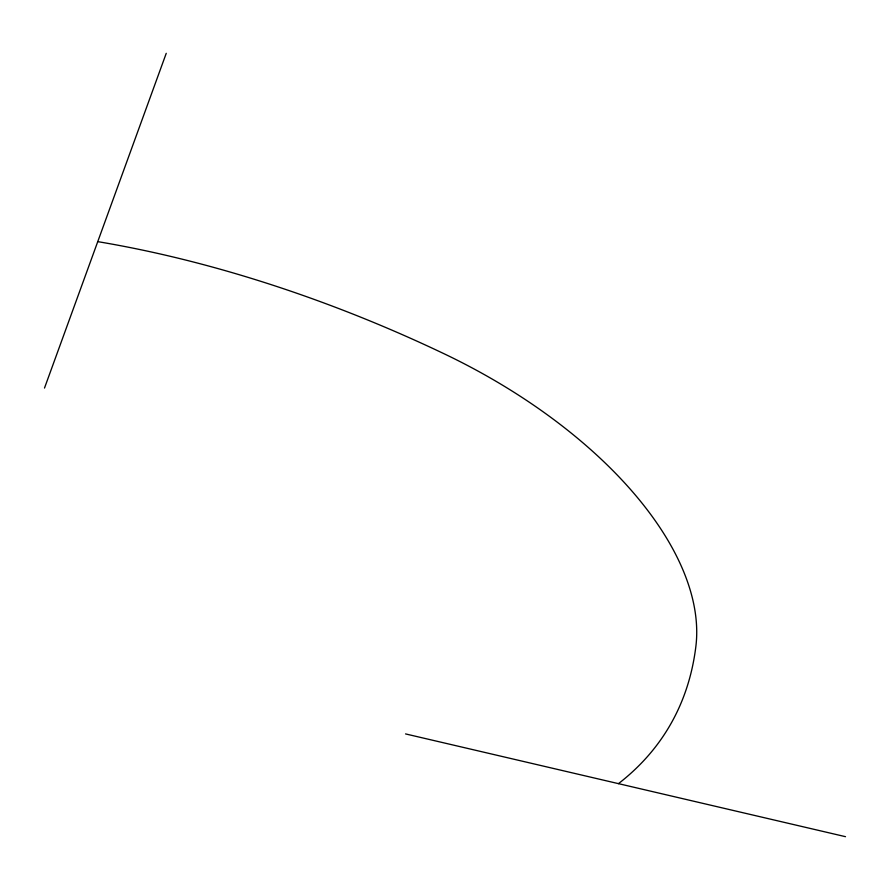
<?xml version="1.0" encoding="UTF-8"?>
<svg xmlns="http://www.w3.org/2000/svg" width="890" height="890" viewBox="0 0 890 890"><rect width="100%" height="100%" fill="white"/><g stroke="black" fill="none" stroke-linecap="round" stroke-linejoin="round"><path stroke-width="1.33" d="M44.5 388.051L166.241 53.322M405.551 733.916L845.5 836.678M618.461 783.645A792.99 391.01 31.2 0 0 695.891 646.251A362.886 191.172 25 0 0 444.7 354.053A672.395 310.933 24.6 0 0 97.755 241.635"/></g></svg>
